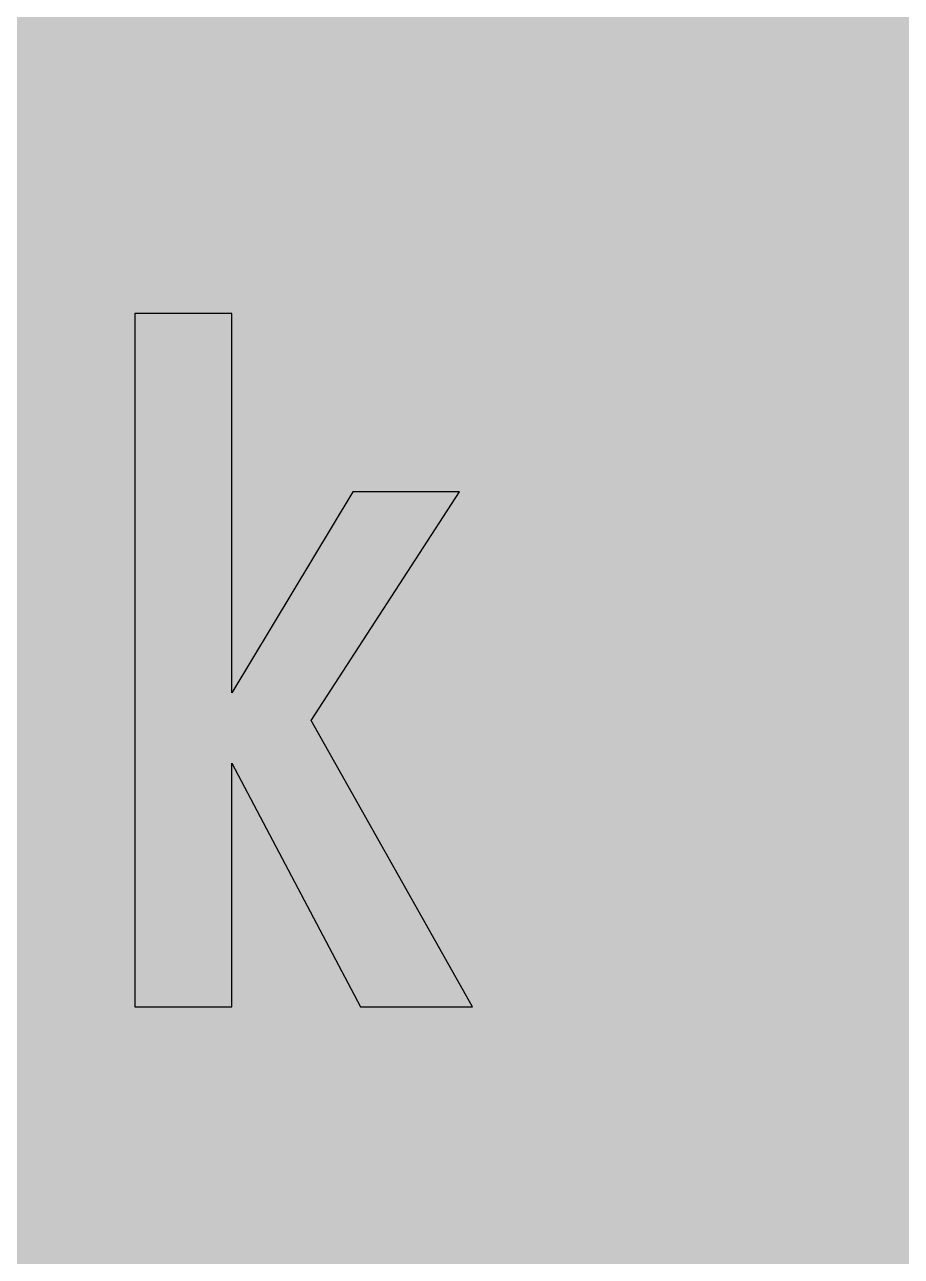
# Model space of a CAD drawing. Header units: millimetres. Extents: x 0 to 423, y 0 to 564.
# Drawn here: x 99.5 to 155.8, y 237 to 316 of the extents above; entities that cross this region are included whole.
import ezdxf

# ---------------------------------------------------------------- set-up
doc = ezdxf.new("R2010")
doc.units = ezdxf.units.MM

msp = doc.modelspace()

# ---------------------------------------------------------------- hatches: boundary and pattern name
for color, points in [(254, [(21.2189, 0.0537), (20.955, 0.0533), (20.6934, 0.0584), (20.4292, 0.066), (20.1676, 0.0787), (19.906, 0.094), (19.6469, 0.1118), (19.3853, 0.1321), (19.1262, 0.1549), (18.8671, 0.1829), (18.608, 0.2134), (18.349, 0.2464), (18.0924, 0.2845), (17.8359, 0.3251), (17.5793, 0.3683), (17.3253, 0.414), (17.0688, 0.4623), (16.8148, 0.5156), (16.5633, 0.5715), (16.3093, 0.6299), (16.0579, 0.6909), (15.809, 0.7544), (15.56, 0.823), (15.3111, 0.8941), (15.0622, 0.9677), (14.8158, 1.0439), (14.5694, 1.1227), (14.3256, 1.2065), (14.0818, 1.2903), (13.8379, 1.3792), (13.5966, 1.4707), (13.3579, 1.5672), (13.1191, 1.6637), (12.8803, 1.7628), (12.6441, 1.8669), (12.4079, 1.9736), (12.1742, 2.0803), (11.9405, 2.192), (11.7094, 2.3089), (11.4808, 2.4257), (11.2522, 2.5451), (11.0236, 2.6695), (10.7975, 2.794), (10.574, 2.9235), (10.3505, 3.0556), (10.1295, 3.1877), (9.9111, 3.3249), (9.6926, 3.4646), (9.4742, 3.6068), (9.2608, 3.7541), (9.0475, 3.9014), (8.8341, 4.0513), (8.6258, 4.2037), (8.4176, 4.3612), (8.2118, 4.5187), (8.0061, 4.6812), (7.8029, 4.8438), (7.6022, 5.0114), (7.4041, 5.1816), (7.206, 5.3518), (7.0129, 5.527), (6.8174, 5.7048), (6.6269, 5.8826), (6.4389, 6.0655), (6.2509, 6.2509), (6.0655, 6.4389), (5.8852, 6.6269), (5.7048, 6.8174), (5.527, 7.0104), (5.3518, 7.206), (5.1816, 7.4041), (5.0114, 7.6022), (4.8463, 7.8029), (4.6812, 8.0061), (4.5187, 8.2118), (4.3612, 8.4176), (4.2062, 8.6258), (4.0513, 8.8341), (3.9014, 9.0475), (3.7541, 9.2608), (3.6068, 9.4742), (3.4646, 9.6926), (3.3249, 9.9085), (3.1877, 10.1295), (3.0556, 10.3505), (2.9235, 10.574), (2.794, 10.7975), (2.6695, 11.0236), (2.5451, 11.2522), (2.4257, 11.4808), (2.3063, 11.7094), (2.192, 11.9405), (2.0803, 12.1742), (1.971, 12.4079), (1.8669, 12.6441), (1.7628, 12.8803), (1.6637, 13.1191), (1.5646, 13.3579), (1.4707, 13.5966), (1.3792, 13.8379), (1.2903, 14.0818), (1.2065, 14.3256), (1.1227, 14.5694), (1.0439, 14.8158), (0.9652, 15.0622), (0.8915, 15.3111), (0.823, 15.56), (0.7544, 15.809), (0.6883, 16.0604), (0.6274, 16.3119), (0.569, 16.5633), (0.5131, 16.8148), (0.4623, 17.0688), (0.4115, 17.3253), (0.3658, 17.5793), (0.3226, 17.8359), (0.2819, 18.0924), (0.2464, 18.3515), (0.2134, 18.608), (0.1829, 18.8671), (0.1549, 19.1262), (0.1295, 19.3878), (0.1092, 19.6469), (0.0914, 19.9085), (0.0762, 20.1701), (0.066, 20.4318), (0.0584, 20.6934), (0.0533, 20.955), (0.0508, 21.2192), (0.0522, 543.3314), (0.0533, 543.593), (0.0584, 543.8546), (0.066, 544.1188), (0.0762, 544.3804), (0.0914, 544.642), (0.1092, 544.9011), (0.1295, 545.1627), (0.1549, 545.4218), (0.1829, 545.6809), (0.2134, 545.94), (0.2464, 546.1991), (0.2819, 546.4556), (0.3226, 546.7121), (0.3658, 546.9687), (0.4115, 547.2227), (0.4623, 547.4792), (0.5131, 547.7332), (0.569, 547.9847), (0.6274, 548.2387), (0.6883, 548.4876), (0.7544, 548.7391), (0.823, 548.988), (0.8915, 549.2369), (0.9652, 549.4858), (1.0439, 549.7322), (1.1227, 549.9786), (1.2065, 550.2224), (1.2903, 550.4663), (1.3792, 550.7076), (1.4707, 550.9489), (1.5646, 551.1902), (1.6637, 551.4289), (1.7628, 551.6677), (1.8669, 551.9039), (1.971, 552.1401), (2.0803, 552.3738), (2.192, 552.6049), (2.3063, 552.8386), (2.4257, 553.0672), (2.5451, 553.2958), (2.6695, 553.5244), (2.794, 553.7505), (2.9235, 553.974), (3.0556, 554.1975), (3.1877, 554.4185), (3.3249, 554.6369), (3.4646, 554.8554), (3.6068, 555.0738), (3.7541, 555.2872), (3.9014, 555.5005), (4.0513, 555.7114), (4.2062, 555.9222), (4.3612, 556.1305), (4.5187, 556.3362), (4.6812, 556.5419), (4.8463, 556.7451), (5.0114, 556.9458), (5.1816, 557.1439), (5.3518, 557.342), (5.527, 557.5351), (5.7048, 557.7281), (5.8852, 557.9212), (6.0655, 558.1091), (6.2509, 558.2971), (6.4389, 558.4825), (6.6269, 558.6628), (6.8174, 558.8432), (7.0129, 559.021), (7.206, 559.1937), (7.4041, 559.3664), (7.6022, 559.5366), (7.8029, 559.7017), (8.0061, 559.8668), (8.2118, 560.0268), (8.4176, 560.1868), (8.6258, 560.3418), (8.8341, 560.4967), (9.0475, 560.6466), (9.2608, 560.7939), (9.4742, 560.9387), (9.6926, 561.0835), (9.9111, 561.2232), (10.1295, 561.3603), (10.3505, 561.4924), (10.574, 561.6245), (10.7975, 561.754), (11.0236, 561.8785), (11.2522, 562.0029), (11.4808, 562.1223), (11.7094, 562.2392), (11.9405, 562.356), (12.1742, 562.4678), (12.4079, 562.5744), (12.6441, 562.6811), (12.8803, 562.7853), (13.1191, 562.8843), (13.3579, 562.9834), (13.5966, 563.0774), (13.8379, 563.1688), (14.0818, 563.2577), (14.3256, 563.3415), (14.5694, 563.4253), (14.8158, 563.5041), (15.0622, 563.5803), (15.3111, 563.6539), (15.56, 563.7251), (15.809, 563.7936), (16.0579, 563.8571), (16.3093, 563.9206), (16.5633, 563.9791), (16.8148, 564.0349), (17.0688, 564.0857), (17.3253, 564.1365), (17.5793, 564.1823), (17.8359, 564.2254), (18.0924, 564.2635), (18.349, 564.3016), (18.608, 564.3347), (18.8671, 564.3651), (19.1262, 564.3931), (19.3853, 564.4185), (19.6469, 564.4388), (19.906, 564.4566), (20.1676, 564.4718), (20.4292, 564.482), (20.6934, 564.4896), (20.955, 564.4947), (21.2166, 564.4972), (402.2189, 564.4981), (402.4808, 564.4947), (402.7424, 564.4896), (403.0066, 564.482), (403.2682, 564.4718), (403.5298, 564.4566), (403.7889, 564.4388), (404.0505, 564.4185), (404.3096, 564.3931), (404.5687, 564.3651), (404.8277, 564.3347), (405.0868, 564.3016), (405.3434, 564.2635), (405.5999, 564.2254), (405.8564, 564.1823), (406.113, 564.1365), (406.367, 564.0857), (406.621, 564.0349), (406.875, 563.9791), (407.1264, 563.9206), (407.3779, 563.8571), (407.6268, 563.7936), (407.8783, 563.7251), (408.1272, 563.6539), (408.3736, 563.5803), (408.62, 563.5041), (408.8663, 563.4253), (409.1102, 563.3415), (409.354, 563.2577), (409.5979, 563.1688), (409.8392, 563.0774), (410.0805, 562.9834), (410.3192, 562.8843), (410.5554, 562.7853), (410.7942, 562.6811), (411.0279, 562.5744), (411.2616, 562.4678), (411.4952, 562.356), (411.7264, 562.2392), (411.9575, 562.1223), (412.1861, 562.0029), (412.4122, 561.8785), (412.6382, 561.754), (412.8643, 561.6245), (413.0853, 561.4924), (413.3063, 561.3603), (413.5272, 561.2232), (413.7457, 561.0835), (413.9616, 560.9387), (414.1775, 560.7939), (414.3908, 560.6466), (414.6017, 560.4967), (414.8125, 560.3418), (415.0208, 560.1868), (415.2265, 560.0268), (415.4297, 559.8668), (415.6329, 559.7017), (415.8336, 559.5366), (416.0342, 559.3664), (416.2298, 559.1937), (416.4254, 559.021), (416.6184, 558.8432), (416.8089, 558.6628), (416.9994, 558.4825), (417.1848, 558.2971), (417.3703, 558.1091), (417.5531, 557.9212), (417.7335, 557.7281), (417.9087, 557.5351), (418.084, 557.342), (418.2567, 557.1439), (418.4244, 556.9458), (418.592, 556.7451), (418.7546, 556.5419), (418.9171, 556.3362), (419.0746, 556.1305), (419.2321, 555.9222), (419.3845, 555.7114), (419.5369, 555.5005), (419.6842, 555.2872), (419.829, 555.0738), (419.9712, 554.8554), (420.1109, 554.6369), (420.2481, 554.4185), (420.3827, 554.1975), (420.5148, 553.974), (420.6418, 553.7505), (420.7688, 553.5244), (420.8907, 553.2958), (421.0126, 553.0672), (421.1295, 552.8386), (421.2438, 552.6049), (421.3555, 552.3738), (421.4647, 552.1401), (421.5689, 551.9039), (421.673, 551.6677), (421.7746, 551.4289), (421.8711, 551.1902), (421.9651, 550.9489), (422.0566, 550.7076), (422.1455, 550.4663), (422.2318, 550.2224), (422.3131, 549.9786), (422.3918, 549.7322), (422.4706, 549.4858), (422.5442, 549.2369), (422.6128, 548.988), (422.6814, 548.7391), (422.7449, 548.4876), (422.8084, 548.2387), (422.8668, 547.9847), (422.9227, 547.7332), (422.9735, 547.4792), (423.0243, 547.2227), (423.07, 546.9687), (423.1132, 546.7121), (423.1513, 546.4556), (423.1894, 546.1991), (423.2224, 545.94), (423.2529, 545.6809), (423.2808, 545.4218), (423.3037, 545.1627), (423.3266, 544.9011), (423.3443, 544.642), (423.357, 544.3804), (423.3697, 544.1188), (423.3774, 543.8546), (423.3824, 543.593), (423.385, 543.3314), (423.3855, 21.2203), (423.3824, 20.955), (423.3774, 20.6934), (423.3697, 20.4318), (423.357, 20.1701), (423.3443, 19.9085), (423.3266, 19.6469), (423.3037, 19.3878), (423.2808, 19.1262), (423.2529, 18.8671), (423.2224, 18.608), (423.1894, 18.3515), (423.1513, 18.0924), (423.1132, 17.8359), (423.07, 17.5793), (423.0243, 17.3253), (422.9735, 17.0688), (422.9227, 16.8148), (422.8668, 16.5633), (422.8084, 16.3119), (422.7449, 16.0604), (422.6814, 15.809), (422.6128, 15.56), (422.5442, 15.3111), (422.4706, 15.0622), (422.3918, 14.8158), (422.3131, 14.5694), (422.2318, 14.3256), (422.1455, 14.0818), (422.0566, 13.8379), (421.9651, 13.5966), (421.8711, 13.3579), (421.7746, 13.1191), (421.673, 12.8803), (421.5689, 12.6441), (421.4647, 12.4079), (421.3555, 12.1742), (421.2438, 11.9405), (421.1295, 11.7094), (421.0126, 11.4808), (420.8907, 11.2522), (420.7688, 11.0236), (420.6418, 10.7975), (420.5148, 10.574), (420.3827, 10.3505), (420.2481, 10.1295), (420.1109, 9.9085), (419.9712, 9.6926), (419.829, 9.4742), (419.6842, 9.2608), (419.5369, 9.0475), (419.3845, 8.8341), (419.2321, 8.6258), (419.0746, 8.4176), (418.9171, 8.2118), (418.7546, 8.0061), (418.592, 7.8029), (418.4244, 7.6022), (418.2567, 7.4041), (418.084, 7.206), (417.9087, 7.0104), (417.7335, 6.8174), (417.5531, 6.6269), (417.3703, 6.4389), (417.1848, 6.2509), (416.9994, 6.0655), (416.8089, 5.8826), (416.6184, 5.7048), (416.4254, 5.527), (416.2298, 5.3518), (416.0342, 5.1816), (415.8336, 5.0114), (415.6329, 4.8438), (415.4297, 4.6812), (415.2265, 4.5187), (415.0208, 4.3612), (414.8125, 4.2037), (414.6017, 4.0513), (414.3908, 3.9014), (414.1775, 3.7541), (413.9616, 3.6068), (413.7457, 3.4646), (413.5272, 3.3249), (413.3063, 3.1877), (413.0853, 3.0556), (412.8643, 2.9235), (412.6382, 2.794), (412.4122, 2.6695), (412.1861, 2.5451), (411.9575, 2.4257), (411.7264, 2.3089), (411.4952, 2.192), (411.2616, 2.0803), (411.0279, 1.9736), (410.7942, 1.8669), (410.5554, 1.7628), (410.3192, 1.6637), (410.0805, 1.5672), (409.8392, 1.4707), (409.5979, 1.3792), (409.354, 1.2903), (409.1102, 1.2065), (408.8663, 1.1227), (408.62, 1.0439), (408.3736, 0.9677), (408.1272, 0.8941), (407.8783, 0.823), (407.6268, 0.7544), (407.3779, 0.6909), (407.1264, 0.6299), (406.875, 0.5715), (406.621, 0.5156), (406.367, 0.4623), (406.113, 0.414), (405.8564, 0.3683), (405.5999, 0.3251), (405.3434, 0.2845), (405.0868, 0.2464), (404.8277, 0.2134), (404.5687, 0.1829), (404.3096, 0.1549), (404.0505, 0.1321), (403.7889, 0.1118), (403.5298, 0.094), (403.2682, 0.0787), (403.0066, 0.066), (402.7424, 0.0584), (402.4808, 0.0533), (402.2166, 0.0533)]), (59, [(112.8296, 252.9953), (112.8296, 268.6153), (121.0839, 252.9953), (128.2594, 252.9953), (117.9089, 271.3464), (127.4339, 286.0142), (120.5756, 286.0142), (112.8296, 273.1241), (112.8296, 297.4453), (106.6063, 297.4453), (106.6063, 252.9953)])]:
    msp.add_hatch(color=color).paths.add_polyline_path(points)
h = msp.add_hatch(color=59)
edge = h.paths.add_edge_path()
edge.add_line((143.3089, 252.36), (143.6294, 252.3617))
edge.add_line((143.6294, 252.3617), (143.9494, 252.3693))
edge.add_line((143.9494, 252.3693), (144.2644, 252.3846))
edge.add_line((144.2644, 252.3846), (144.5768, 252.4074))
edge.add_line((144.5768, 252.4074), (144.8841, 252.4354))
edge.add_line((144.8841, 252.4354), (145.1864, 252.4684))
edge.add_line((145.1864, 252.4684), (145.4887, 252.509))
edge.add_line((145.4887, 252.509), (145.7833, 252.5573))
edge.add_line((145.7833, 252.5573), (146.0754, 252.6106))
edge.add_line((146.0754, 252.6106), (146.3624, 252.6716))
edge.add_line((146.3624, 252.6716), (146.6469, 252.7402))
edge.add_line((146.6469, 252.7402), (146.9263, 252.8138))
edge.add_line((146.9263, 252.8138), (147.2032, 252.8976))
edge.add_line((147.2032, 252.8976), (147.4749, 252.9865))
edge.add_line((147.4749, 252.9865), (147.7416, 253.0831))
edge.add_line((147.7416, 253.0831), (148.0033, 253.1897))
edge.add_line((148.0033, 253.1897), (148.2623, 253.3015))
edge.add_line((148.2623, 253.3015), (148.5163, 253.4234))
edge.add_line((148.5163, 253.4234), (148.7653, 253.5504))
edge.add_line((148.7653, 253.5504), (149.0116, 253.6876))
edge.add_line((149.0116, 253.6876), (149.2529, 253.8324))
edge.add_line((149.2529, 253.8324), (149.4866, 253.9848))
edge.add_line((149.4866, 253.9848), (149.7203, 254.1473))
edge.add_line((149.7203, 254.1473), (149.9464, 254.3175))
edge.add_line((149.9464, 254.3175), (150.1673, 254.4953))
edge.add_line((150.1673, 254.4953), (150.3858, 254.6833))
edge.add_line((150.3858, 254.6833), (150.5966, 254.8814))
edge.add_line((150.5966, 254.8814), (150.8049, 255.0871))
edge.add_line((150.8049, 255.0871), (151.0081, 255.3005))
edge.add_line((151.0081, 255.3005), (151.2062, 255.5265))
edge.add_line((151.2062, 255.5265), (151.3992, 255.7577))
edge.add_line((151.3992, 255.7577), (151.5872, 256.0015))
edge.add_line((151.5872, 256.0015), (151.7701, 256.2555))
edge.add_line((151.7701, 256.2555), (151.9479, 256.5171))
edge.add_line((151.9479, 256.5171), (152.1206, 256.7889))
edge.add_line((152.1206, 256.7889), (152.2857, 257.0709))
edge.add_line((152.2857, 257.0709), (152.4483, 257.363))
edge.add_line((152.4483, 257.363), (152.6057, 257.6652))
edge.add_line((152.6057, 257.6652), (152.7556, 257.9802))
edge.add_line((152.7556, 257.9802), (152.9029, 258.3028))
edge.add_line((152.9029, 258.3028), (153.0426, 258.6355))
edge.add_line((153.0426, 258.6355), (153.1772, 258.9809))
edge.add_line((153.1772, 258.9809), (153.3068, 259.3365))
edge.add_line((153.3068, 259.3365), (153.4312, 259.7023))
edge.add_line((153.4312, 259.7023), (153.5506, 260.0808))
edge.add_line((153.5506, 260.0808), (153.6624, 260.4668))
edge.add_line((153.6624, 260.4668), (153.7691, 260.8682))
edge.add_line((153.7691, 260.8682), (153.8707, 261.2796))
edge.add_line((153.8707, 261.2796), (153.9672, 261.7013))
edge.add_line((153.9672, 261.7013), (154.0561, 262.1356))
edge.add_line((154.0561, 262.1356), (154.1399, 262.5827))
edge.add_line((154.1399, 262.5827), (154.2186, 263.0399))
edge.add_line((154.2186, 263.0399), (154.2898, 263.5098))
edge.add_line((154.2898, 263.5098), (154.3558, 263.9924))
edge.add_line((154.3558, 263.9924), (154.4168, 264.4851))
edge.add_line((154.4168, 264.4851), (154.4701, 264.9931))
edge.add_line((154.4701, 264.9931), (154.5158, 265.5113))
edge.add_line((154.5158, 265.5113), (154.559, 266.0421))
edge.add_line((154.559, 266.0421), (154.5946, 266.5882))
edge.add_line((154.5946, 266.5882), (154.6225, 267.1445))
edge.add_line((154.6225, 267.1445), (154.6454, 267.7135))
edge.add_line((154.6454, 267.7135), (154.6606, 268.2977))
edge.add_line((154.6606, 268.2977), (154.6708, 268.892))
edge.add_line((154.6708, 268.892), (154.6733, 269.5016))
edge.add_line((154.6733, 269.5016), (154.6708, 270.1112))
edge.add_line((154.6708, 270.1112), (154.6606, 270.7081))
edge.add_line((154.6606, 270.7081), (154.6454, 271.2923))
edge.add_line((154.6454, 271.2923), (154.6225, 271.8613))
edge.add_line((154.6225, 271.8613), (154.5946, 272.4175))
edge.add_line((154.5946, 272.4175), (154.559, 272.9636))
edge.add_line((154.559, 272.9636), (154.5158, 273.4945))
edge.add_line((154.5158, 273.4945), (154.4701, 274.0127))
edge.add_line((154.4701, 274.0127), (154.4168, 274.5207))
edge.add_line((154.4168, 274.5207), (154.3558, 275.0134))
edge.add_line((154.3558, 275.0134), (154.2898, 275.496))
edge.add_line((154.2898, 275.496), (154.2186, 275.9659))
edge.add_line((154.2186, 275.9659), (154.1399, 276.4231))
edge.add_line((154.1399, 276.4231), (154.0561, 276.8702))
edge.add_line((154.0561, 276.8702), (153.9672, 277.3045))
edge.add_line((153.9672, 277.3045), (153.8707, 277.7261))
edge.add_line((153.8707, 277.7261), (153.7691, 278.1376))
edge.add_line((153.7691, 278.1376), (153.6624, 278.5389))
edge.add_line((153.6624, 278.5389), (153.5506, 278.9276))
edge.add_line((153.5506, 278.9276), (153.4312, 279.3035))
edge.add_line((153.4312, 279.3035), (153.3068, 279.6692))
edge.add_line((153.3068, 279.6692), (153.1772, 280.0248))
edge.add_line((153.1772, 280.0248), (153.0426, 280.3703))
edge.add_line((153.0426, 280.3703), (152.9029, 280.7056))
edge.add_line((152.9029, 280.7056), (152.7556, 281.0281))
edge.add_line((152.7556, 281.0281), (152.6057, 281.3406))
edge.add_line((152.6057, 281.3406), (152.4483, 281.6428))
edge.add_line((152.4483, 281.6428), (152.2857, 281.9349))
edge.add_line((152.2857, 281.9349), (152.1206, 282.2169))
edge.add_line((152.1206, 282.2169), (151.9479, 282.4886))
edge.add_line((151.9479, 282.4886), (151.7701, 282.7528))
edge.add_line((151.7701, 282.7528), (151.5872, 283.0043))
edge.add_line((151.5872, 283.0043), (151.3992, 283.2481))
edge.add_line((151.3992, 283.2481), (151.2062, 283.4818))
edge.add_line((151.2062, 283.4818), (151.0081, 283.7053))
edge.add_line((151.0081, 283.7053), (150.8049, 283.9212))
edge.add_line((150.8049, 283.9212), (150.5966, 284.1269))
edge.add_line((150.5966, 284.1269), (150.3858, 284.3225))
edge.add_line((150.3858, 284.3225), (150.1673, 284.5105))
edge.add_line((150.1673, 284.5105), (149.9464, 284.6883))
edge.add_line((149.9464, 284.6883), (149.7203, 284.8585))
edge.add_line((149.7203, 284.8585), (149.4866, 285.021))
edge.add_line((149.4866, 285.021), (149.2529, 285.1734))
edge.add_line((149.2529, 285.1734), (149.0116, 285.3182))
edge.add_line((149.0116, 285.3182), (148.7653, 285.4554))
edge.add_line((148.7653, 285.4554), (148.5163, 285.5849))
edge.add_line((148.5163, 285.5849), (148.2623, 285.7043))
edge.add_line((148.2623, 285.7043), (148.0033, 285.8186))
edge.add_line((148.0033, 285.8186), (147.7416, 285.9227))
edge.add_line((147.7416, 285.9227), (147.4749, 286.0192))
edge.add_line((147.4749, 286.0192), (147.2032, 286.1107))
edge.add_line((147.2032, 286.1107), (146.9263, 286.192))
edge.add_line((146.9263, 286.192), (146.6469, 286.2682))
edge.add_line((146.6469, 286.2682), (146.3624, 286.3367))
edge.add_line((146.3624, 286.3367), (146.0754, 286.3977))
edge.add_line((146.0754, 286.3977), (145.7833, 286.451))
edge.add_line((145.7833, 286.451), (145.4887, 286.4968))
edge.add_line((145.4887, 286.4968), (145.1864, 286.5374))
edge.add_line((145.1864, 286.5374), (144.8841, 286.573))
edge.add_line((144.8841, 286.573), (144.5768, 286.6009))
edge.add_line((144.5768, 286.6009), (144.2644, 286.6212))
edge.add_line((144.2644, 286.6212), (143.9494, 286.6365))
edge.add_line((143.9494, 286.6365), (143.6294, 286.6466))
edge.add_line((143.6294, 286.6466), (143.3068, 286.6492))
edge.add_line((143.3068, 286.6492), (142.9842, 286.6466))
edge.add_line((142.9842, 286.6466), (142.6667, 286.6365))
edge.add_line((142.6667, 286.6365), (142.3518, 286.6212))
edge.add_line((142.3518, 286.6212), (142.0393, 286.6009))
edge.add_line((142.0393, 286.6009), (141.732, 286.573))
edge.add_line((141.732, 286.573), (141.4272, 286.5374))
edge.add_line((141.4272, 286.5374), (141.1275, 286.4968))
edge.add_line((141.1275, 286.4968), (140.8328, 286.451))
edge.add_line((140.8328, 286.451), (140.5407, 286.3977))
edge.add_line((140.5407, 286.3977), (140.2512, 286.3367))
edge.add_line((140.2512, 286.3367), (139.9692, 286.2682))
edge.add_line((139.9692, 286.2682), (139.6873, 286.192))
edge.add_line((139.6873, 286.192), (139.413, 286.1107))
edge.add_line((139.413, 286.1107), (139.1412, 286.0192))
edge.add_line((139.1412, 286.0192), (138.8745, 285.9227))
edge.add_line((138.8745, 285.9227), (138.6103, 285.8186))
edge.add_line((138.6103, 285.8186), (138.3538, 285.7043))
edge.add_line((138.3538, 285.7043), (138.0998, 285.5849))
edge.add_line((138.0998, 285.5849), (137.8483, 285.4554))
edge.add_line((137.8483, 285.4554), (137.6045, 285.3182))
edge.add_line((137.6045, 285.3182), (137.3632, 285.1734))
edge.add_line((137.3632, 285.1734), (137.127, 285.021))
edge.add_line((137.127, 285.021), (136.8958, 284.8585))
edge.add_line((136.8958, 284.8585), (136.6698, 284.6883))
edge.add_line((136.6698, 284.6883), (136.4463, 284.5105))
edge.add_line((136.4463, 284.5105), (136.2304, 284.3225))
edge.add_line((136.2304, 284.3225), (136.017, 284.1269))
edge.add_line((136.017, 284.1269), (135.8087, 283.9212))
edge.add_line((135.8087, 283.9212), (135.6081, 283.7053))
edge.add_line((135.6081, 283.7053), (135.4099, 283.4818))
edge.add_line((135.4099, 283.4818), (135.2169, 283.2481))
edge.add_line((135.2169, 283.2481), (135.0289, 283.0043))
edge.add_line((135.0289, 283.0043), (134.8461, 282.7528))
edge.add_line((134.8461, 282.7528), (134.6683, 282.4886))
edge.add_line((134.6683, 282.4886), (134.4955, 282.2169))
edge.add_line((134.4955, 282.2169), (134.3279, 281.9349))
edge.add_line((134.3279, 281.9349), (134.1653, 281.6428))
edge.add_line((134.1653, 281.6428), (134.0104, 281.3406))
edge.add_line((134.0104, 281.3406), (133.858, 281.0281))
edge.add_line((133.858, 281.0281), (133.7132, 280.7056))
edge.add_line((133.7132, 280.7056), (133.571, 280.3703))
edge.add_line((133.571, 280.3703), (133.4364, 280.0248))
edge.add_line((133.4364, 280.0248), (133.3068, 279.6692))
edge.add_line((133.3068, 279.6692), (133.1824, 279.3035))
edge.add_line((133.1824, 279.3035), (133.0655, 278.9276))
edge.add_line((133.0655, 278.9276), (132.9512, 278.5389))
edge.add_line((132.9512, 278.5389), (132.8445, 278.1376))
edge.add_line((132.8445, 278.1376), (132.7429, 277.7261))
edge.add_line((132.7429, 277.7261), (132.6464, 277.3045))
edge.add_line((132.6464, 277.3045), (132.5575, 276.8702))
edge.add_line((132.5575, 276.8702), (132.4737, 276.4231))
edge.add_line((132.4737, 276.4231), (132.3975, 275.9659))
edge.add_line((132.3975, 275.9659), (132.3238, 275.496))
edge.add_line((132.3238, 275.496), (132.2578, 275.0134))
edge.add_line((132.2578, 275.0134), (132.1994, 274.5207))
edge.add_line((132.1994, 274.5207), (132.146, 274.0127))
edge.add_line((132.146, 274.0127), (132.0978, 273.4945))
edge.add_line((132.0978, 273.4945), (132.0571, 272.9636))
edge.add_line((132.0571, 272.9636), (132.0216, 272.4175))
edge.add_line((132.0216, 272.4175), (131.9911, 271.8613))
edge.add_line((131.9911, 271.8613), (131.9708, 271.2923))
edge.add_line((131.9708, 271.2923), (131.953, 270.7081))
edge.add_line((131.953, 270.7081), (131.9428, 270.1112))
edge.add_line((131.9428, 270.1112), (131.9403, 269.5016))
edge.add_line((131.9403, 269.5016), (131.9428, 268.9225))
edge.add_line((131.9428, 268.9225), (131.953, 268.3535))
edge.add_line((131.953, 268.3535), (131.9708, 267.7947))
edge.add_line((131.9708, 267.7947), (131.9911, 267.2486))
edge.add_line((131.9911, 267.2486), (132.0216, 266.7127))
edge.add_line((132.0216, 266.7127), (132.0571, 266.1895))
edge.add_line((132.0571, 266.1895), (132.0978, 265.6764))
edge.add_line((132.0978, 265.6764), (132.146, 265.1735))
edge.add_line((132.146, 265.1735), (132.1994, 264.6832))
edge.add_line((132.1994, 264.6832), (132.2578, 264.2032))
edge.add_line((132.2578, 264.2032), (132.3238, 263.7333))
edge.add_line((132.3238, 263.7333), (132.3975, 263.2761))
edge.add_line((132.3975, 263.2761), (132.4737, 262.8265))
edge.add_line((132.4737, 262.8265), (132.5575, 262.3896))
edge.add_line((132.5575, 262.3896), (132.6464, 261.9629))
edge.add_line((132.6464, 261.9629), (132.7429, 261.5463))
edge.add_line((132.7429, 261.5463), (132.8445, 261.1399))
edge.add_line((132.8445, 261.1399), (132.9512, 260.7437))
edge.add_line((132.9512, 260.7437), (133.0655, 260.3602))
edge.add_line((133.0655, 260.3602), (133.1824, 259.9842))
edge.add_line((133.1824, 259.9842), (133.3068, 259.6185))
edge.add_line((133.3068, 259.6185), (133.4364, 259.2629))
edge.add_line((133.4364, 259.2629), (133.571, 258.9174))
edge.add_line((133.571, 258.9174), (133.7132, 258.5822))
edge.add_line((133.7132, 258.5822), (133.858, 258.2545))
edge.add_line((133.858, 258.2545), (134.0104, 257.9395))
edge.add_line((134.0104, 257.9395), (134.1653, 257.6322))
edge.add_line((134.1653, 257.6322), (134.3279, 257.335))
edge.add_line((134.3279, 257.335), (134.4955, 257.048))
edge.add_line((134.4955, 257.048), (134.6683, 256.7686))
edge.add_line((134.6683, 256.7686), (134.8461, 256.4994))
edge.add_line((134.8461, 256.4994), (135.0289, 256.2403))
edge.add_line((135.0289, 256.2403), (135.2169, 255.9888))
edge.add_line((135.2169, 255.9888), (135.4099, 255.7475))
edge.add_line((135.4099, 255.7475), (135.6081, 255.5164))
edge.add_line((135.6081, 255.5164), (135.8087, 255.2903))
edge.add_line((135.8087, 255.2903), (136.017, 255.077))
edge.add_line((136.017, 255.077), (136.2304, 254.8712))
edge.add_line((136.2304, 254.8712), (136.4463, 254.6731))
edge.add_line((136.4463, 254.6731), (136.6698, 254.4851))
edge.add_line((136.6698, 254.4851), (136.8958, 254.3048))
edge.add_line((136.8958, 254.3048), (137.127, 254.1346))
edge.add_line((137.127, 254.1346), (137.3632, 253.9695))
edge.add_line((137.3632, 253.9695), (137.6045, 253.8146))
edge.add_line((137.6045, 253.8146), (137.8483, 253.6698))
edge.add_line((137.8483, 253.6698), (138.0998, 253.5301))
edge.add_line((138.0998, 253.5301), (138.3538, 253.4006))
edge.add_line((138.3538, 253.4006), (138.6103, 253.2786))
edge.add_line((138.6103, 253.2786), (138.8745, 253.1643))
edge.add_line((138.8745, 253.1643), (139.1412, 253.0577))
edge.add_line((139.1412, 253.0577), (139.413, 252.9586))
edge.add_line((139.413, 252.9586), (139.6873, 252.8697))
edge.add_line((139.6873, 252.8697), (139.9692, 252.7859))
edge.add_line((139.9692, 252.7859), (140.2512, 252.7097))
edge.add_line((140.2512, 252.7097), (140.5407, 252.6436))
edge.add_line((140.5407, 252.6436), (140.8328, 252.5827))
edge.add_line((140.8328, 252.5827), (141.1275, 252.5293))
edge.add_line((141.1275, 252.5293), (141.4272, 252.4836))
edge.add_line((141.4272, 252.4836), (141.732, 252.4455))
edge.add_line((141.732, 252.4455), (142.0393, 252.415))
edge.add_line((142.0393, 252.415), (142.3518, 252.3896))
edge.add_line((142.3518, 252.3896), (142.6667, 252.3719))
edge.add_line((142.6667, 252.3719), (142.9842, 252.3617))
edge.add_line((142.9842, 252.3617), (143.3068, 252.3592))
edge = h.paths.add_edge_path(flags=16)
edge.add_line((143.3089, 281.5068), (143.4719, 281.5031))
edge.add_line((143.4719, 281.5031), (143.6345, 281.498))
edge.add_line((143.6345, 281.498), (143.7945, 281.4904))
edge.add_line((143.7945, 281.4904), (143.9494, 281.4777))
edge.add_line((143.9494, 281.4777), (144.1044, 281.4625))
edge.add_line((144.1044, 281.4625), (144.2542, 281.4422))
edge.add_line((144.2542, 281.4422), (144.4015, 281.4193))
edge.add_line((144.4015, 281.4193), (144.5463, 281.3914))
edge.add_line((144.5463, 281.3914), (144.6886, 281.3583))
edge.add_line((144.6886, 281.3583), (144.8283, 281.3228))
edge.add_line((144.8283, 281.3228), (144.9629, 281.2821))
edge.add_line((144.9629, 281.2821), (145.0975, 281.2364))
edge.add_line((145.0975, 281.2364), (145.227, 281.1856))
edge.add_line((145.227, 281.1856), (145.354, 281.1297))
edge.add_line((145.354, 281.1297), (145.4785, 281.0713))
edge.add_line((145.4785, 281.0713), (145.6004, 281.0053))
edge.add_line((145.6004, 281.0053), (145.7198, 280.9342))
edge.add_line((145.7198, 280.9342), (145.8366, 280.8605))
edge.add_line((145.8366, 280.8605), (145.9509, 280.7792))
edge.add_line((145.9509, 280.7792), (146.0602, 280.6903))
edge.add_line((146.0602, 280.6903), (146.1694, 280.5989))
edge.add_line((146.1694, 280.5989), (146.2761, 280.4998))
edge.add_line((146.2761, 280.4998), (146.3777, 280.3957))
edge.add_line((146.3777, 280.3957), (146.4767, 280.2865))
edge.add_line((146.4767, 280.2865), (146.5758, 280.1696))
edge.add_line((146.5758, 280.1696), (146.6698, 280.0477))
edge.add_line((146.6698, 280.0477), (146.7612, 279.9182))
edge.add_line((146.7612, 279.9182), (146.8501, 279.7835))
edge.add_line((146.8501, 279.7835), (146.9365, 279.6413))
edge.add_line((146.9365, 279.6413), (147.0203, 279.4914))
edge.add_line((147.0203, 279.4914), (147.1016, 279.334))
edge.add_line((147.1016, 279.334), (147.1803, 279.1714))
edge.add_line((147.1803, 279.1714), (147.2565, 279.0012))
edge.add_line((147.2565, 279.0012), (147.3302, 278.8234))
edge.add_line((147.3302, 278.8234), (147.4013, 278.638))
edge.add_line((147.4013, 278.638), (147.4699, 278.445))
edge.add_line((147.4699, 278.445), (147.5359, 278.2468))
edge.add_line((147.5359, 278.2468), (147.5994, 278.0386))
edge.add_line((147.5994, 278.0386), (147.6604, 277.8227))
edge.add_line((147.6604, 277.8227), (147.7188, 277.5991))
edge.add_line((147.7188, 277.5991), (147.7721, 277.3655))
edge.add_line((147.7721, 277.3655), (147.8255, 277.1267))
edge.add_line((147.8255, 277.1267), (147.8763, 276.8778))
edge.add_line((147.8763, 276.8778), (147.9245, 276.6212))
edge.add_line((147.9245, 276.6212), (147.9702, 276.3545))
edge.add_line((147.9702, 276.3545), (148.0134, 276.0802))
edge.add_line((148.0134, 276.0802), (148.0541, 275.7957))
edge.add_line((148.0541, 275.7957), (148.0947, 275.5036))
edge.add_line((148.0947, 275.5036), (148.1303, 275.2014))
edge.add_line((148.1303, 275.2014), (148.1633, 274.8915))
edge.add_line((148.1633, 274.8915), (148.1938, 274.5715))
edge.add_line((148.1938, 274.5715), (148.2242, 274.2413))
edge.add_line((148.2242, 274.2413), (148.2496, 273.9034))
edge.add_line((148.2496, 273.9034), (148.2725, 273.5529))
edge.add_line((148.2725, 273.5529), (148.2954, 273.1948))
edge.add_line((148.2954, 273.1948), (148.3157, 272.8265))
edge.add_line((148.3157, 272.8265), (148.3309, 272.448))
edge.add_line((148.3309, 272.448), (148.3462, 272.0594))
edge.add_line((148.3462, 272.0594), (148.3589, 271.6581))
edge.add_line((148.3589, 271.6581), (148.369, 271.2491))
edge.add_line((148.369, 271.2491), (148.3766, 270.8275))
edge.add_line((148.3766, 270.8275), (148.3817, 270.3982))
edge.add_line((148.3817, 270.3982), (148.3868, 269.9563))
edge.add_line((148.3868, 269.9563), (148.3868, 269.5016))
edge.add_line((148.3868, 269.5016), (148.3868, 269.0876))
edge.add_line((148.3868, 269.0876), (148.3817, 268.6812))
edge.add_line((148.3817, 268.6812), (148.3766, 268.2824))
edge.add_line((148.3766, 268.2824), (148.369, 267.8913))
edge.add_line((148.369, 267.8913), (148.3589, 267.5103))
edge.add_line((148.3589, 267.5103), (148.3462, 267.1369))
edge.add_line((148.3462, 267.1369), (148.3309, 266.7737))
edge.add_line((148.3309, 266.7737), (148.3157, 266.4155))
edge.add_line((148.3157, 266.4155), (148.2954, 266.0675))
edge.add_line((148.2954, 266.0675), (148.2725, 265.7272))
edge.add_line((148.2725, 265.7272), (148.2496, 265.3944))
edge.add_line((148.2496, 265.3944), (148.2242, 265.0719))
edge.add_line((148.2242, 265.0719), (148.1938, 264.7544))
edge.add_line((148.1938, 264.7544), (148.1633, 264.4445))
edge.add_line((148.1633, 264.4445), (148.1303, 264.1448))
edge.add_line((148.1303, 264.1448), (148.0947, 263.8501))
edge.add_line((148.0947, 263.8501), (148.0541, 263.5656))
edge.add_line((148.0541, 263.5656), (148.0134, 263.2862))
edge.add_line((148.0134, 263.2862), (147.9702, 263.0145))
edge.add_line((147.9702, 263.0145), (147.9245, 262.7528))
edge.add_line((147.9245, 262.7528), (147.8763, 262.4963))
edge.add_line((147.8763, 262.4963), (147.8255, 262.2474))
edge.add_line((147.8255, 262.2474), (147.7721, 262.0061))
edge.add_line((147.7721, 262.0061), (147.7188, 261.7699))
edge.add_line((147.7188, 261.7699), (147.6604, 261.5438))
edge.add_line((147.6604, 261.5438), (147.5994, 261.3228))
edge.add_line((147.5994, 261.3228), (147.5359, 261.1095))
edge.add_line((147.5359, 261.1095), (147.4699, 260.9037))
edge.add_line((147.4699, 260.9037), (147.4013, 260.7031))
edge.add_line((147.4013, 260.7031), (147.3302, 260.51))
edge.add_line((147.3302, 260.51), (147.2565, 260.3246))
edge.add_line((147.2565, 260.3246), (147.1803, 260.1443))
edge.add_line((147.1803, 260.1443), (147.1016, 259.9715))
edge.add_line((147.1016, 259.9715), (147.0203, 259.8039))
edge.add_line((147.0203, 259.8039), (146.9365, 259.6439))
edge.add_line((146.9365, 259.6439), (146.8501, 259.4915))
edge.add_line((146.8501, 259.4915), (146.7612, 259.3442))
edge.add_line((146.7612, 259.3442), (146.6698, 259.2019))
edge.add_line((146.6698, 259.2019), (146.5758, 259.0673))
edge.add_line((146.5758, 259.0673), (146.4767, 258.9378))
edge.add_line((146.4767, 258.9378), (146.3777, 258.8158))
edge.add_line((146.3777, 258.8158), (146.2761, 258.699))
edge.add_line((146.2761, 258.699), (146.1694, 258.5872))
edge.add_line((146.1694, 258.5872), (146.0602, 258.4806))
edge.add_line((146.0602, 258.4806), (145.9509, 258.3815))
edge.add_line((145.9509, 258.3815), (145.8366, 258.2875))
edge.add_line((145.8366, 258.2875), (145.7198, 258.2012))
edge.add_line((145.7198, 258.2012), (145.6004, 258.1173))
edge.add_line((145.6004, 258.1173), (145.4785, 258.0411))
edge.add_line((145.4785, 258.0411), (145.354, 257.97))
edge.add_line((145.354, 257.97), (145.227, 257.904))
edge.add_line((145.227, 257.904), (145.0975, 257.843))
edge.add_line((145.0975, 257.843), (144.9629, 257.7871))
edge.add_line((144.9629, 257.7871), (144.8283, 257.7363))
edge.add_line((144.8283, 257.7363), (144.6886, 257.6906))
edge.add_line((144.6886, 257.6906), (144.5463, 257.65))
edge.add_line((144.5463, 257.65), (144.4015, 257.6144))
edge.add_line((144.4015, 257.6144), (144.2542, 257.5839))
edge.add_line((144.2542, 257.5839), (144.1044, 257.5585))
edge.add_line((144.1044, 257.5585), (143.9494, 257.5382))
edge.add_line((143.9494, 257.5382), (143.7945, 257.523))
edge.add_line((143.7945, 257.523), (143.6345, 257.5103))
edge.add_line((143.6345, 257.5103), (143.4719, 257.5027))
edge.add_line((143.4719, 257.5027), (143.3068, 257.5027))
edge.add_line((143.3068, 257.5027), (143.1417, 257.5027))
edge.add_line((143.1417, 257.5027), (142.9791, 257.5103))
edge.add_line((142.9791, 257.5103), (142.8217, 257.523))
edge.add_line((142.8217, 257.523), (142.6642, 257.5382))
edge.add_line((142.6642, 257.5382), (142.5118, 257.5585))
edge.add_line((142.5118, 257.5585), (142.3594, 257.5839))
edge.add_line((142.3594, 257.5839), (142.2121, 257.6144))
edge.add_line((142.2121, 257.6144), (142.0673, 257.65))
edge.add_line((142.0673, 257.65), (141.9276, 257.6906))
edge.add_line((141.9276, 257.6906), (141.7879, 257.7363))
edge.add_line((141.7879, 257.7363), (141.6507, 257.7871))
edge.add_line((141.6507, 257.7871), (141.5186, 257.843))
edge.add_line((141.5186, 257.843), (141.3866, 257.904))
edge.add_line((141.3866, 257.904), (141.2596, 257.97))
edge.add_line((141.2596, 257.97), (141.1351, 258.0411))
edge.add_line((141.1351, 258.0411), (141.0132, 258.1173))
edge.add_line((141.0132, 258.1173), (140.8938, 258.2012))
edge.add_line((140.8938, 258.2012), (140.777, 258.2875))
edge.add_line((140.777, 258.2875), (140.6652, 258.3815))
edge.add_line((140.6652, 258.3815), (140.5534, 258.4806))
edge.add_line((140.5534, 258.4806), (140.4442, 258.5872))
edge.add_line((140.4442, 258.5872), (140.3401, 258.699))
edge.add_line((140.3401, 258.699), (140.2359, 258.8158))
edge.add_line((140.2359, 258.8158), (140.1369, 258.9378))
edge.add_line((140.1369, 258.9378), (140.0404, 259.0673))
edge.add_line((140.0404, 259.0673), (139.9464, 259.2019))
edge.add_line((139.9464, 259.2019), (139.8524, 259.3442))
edge.add_line((139.8524, 259.3442), (139.7635, 259.4915))
edge.add_line((139.7635, 259.4915), (139.6771, 259.6439))
edge.add_line((139.6771, 259.6439), (139.5933, 259.8039))
edge.add_line((139.5933, 259.8039), (139.512, 259.9715))
edge.add_line((139.512, 259.9715), (139.4333, 260.1443))
edge.add_line((139.4333, 260.1443), (139.3571, 260.3246))
edge.add_line((139.3571, 260.3246), (139.2834, 260.51))
edge.add_line((139.2834, 260.51), (139.2123, 260.7031))
edge.add_line((139.2123, 260.7031), (139.1437, 260.9037))
edge.add_line((139.1437, 260.9037), (139.0777, 261.1095))
edge.add_line((139.0777, 261.1095), (139.0167, 261.3228))
edge.add_line((139.0167, 261.3228), (138.9558, 261.5438))
edge.add_line((138.9558, 261.5438), (138.8974, 261.7699))
edge.add_line((138.8974, 261.7699), (138.8415, 262.0061))
edge.add_line((138.8415, 262.0061), (138.7881, 262.2474))
edge.add_line((138.7881, 262.2474), (138.7373, 262.4963))
edge.add_line((138.7373, 262.4963), (138.6891, 262.7528))
edge.add_line((138.6891, 262.7528), (138.6434, 263.0145))
edge.add_line((138.6434, 263.0145), (138.6002, 263.2862))
edge.add_line((138.6002, 263.2862), (138.5595, 263.5656))
edge.add_line((138.5595, 263.5656), (138.5214, 263.8501))
edge.add_line((138.5214, 263.8501), (138.4859, 264.1448))
edge.add_line((138.4859, 264.1448), (138.4503, 264.4445))
edge.add_line((138.4503, 264.4445), (138.4198, 264.7544))
edge.add_line((138.4198, 264.7544), (138.3919, 265.0719))
edge.add_line((138.3919, 265.0719), (138.364, 265.3944))
edge.add_line((138.364, 265.3944), (138.3411, 265.7272))
edge.add_line((138.3411, 265.7272), (138.3182, 266.0675))
edge.add_line((138.3182, 266.0675), (138.3005, 266.4155))
edge.add_line((138.3005, 266.4155), (138.2827, 266.7737))
edge.add_line((138.2827, 266.7737), (138.2674, 267.1369))
edge.add_line((138.2674, 267.1369), (138.2547, 267.5103))
edge.add_line((138.2547, 267.5103), (138.2446, 267.8913))
edge.add_line((138.2446, 267.8913), (138.237, 268.2824))
edge.add_line((138.237, 268.2824), (138.2319, 268.6812))
edge.add_line((138.2319, 268.6812), (138.2268, 269.0876))
edge.add_line((138.2268, 269.0876), (138.2268, 269.5016))
edge.add_line((138.2268, 269.5016), (138.2268, 269.9563))
edge.add_line((138.2268, 269.9563), (138.2319, 270.3982))
edge.add_line((138.2319, 270.3982), (138.237, 270.8275))
edge.add_line((138.237, 270.8275), (138.2446, 271.2491))
edge.add_line((138.2446, 271.2491), (138.2547, 271.6581))
edge.add_line((138.2547, 271.6581), (138.2674, 272.0594))
edge.add_line((138.2674, 272.0594), (138.2827, 272.448))
edge.add_line((138.2827, 272.448), (138.3005, 272.8265))
edge.add_line((138.3005, 272.8265), (138.3182, 273.1948))
edge.add_line((138.3182, 273.1948), (138.3411, 273.5529))
edge.add_line((138.3411, 273.5529), (138.364, 273.9034))
edge.add_line((138.364, 273.9034), (138.3919, 274.2413))
edge.add_line((138.3919, 274.2413), (138.4198, 274.5715))
edge.add_line((138.4198, 274.5715), (138.4503, 274.8915))
edge.add_line((138.4503, 274.8915), (138.4859, 275.2014))
edge.add_line((138.4859, 275.2014), (138.5214, 275.5036))
edge.add_line((138.5214, 275.5036), (138.5595, 275.7957))
edge.add_line((138.5595, 275.7957), (138.6002, 276.0802))
edge.add_line((138.6002, 276.0802), (138.6434, 276.3545))
edge.add_line((138.6434, 276.3545), (138.6891, 276.6212))
edge.add_line((138.6891, 276.6212), (138.7373, 276.8778))
edge.add_line((138.7373, 276.8778), (138.7881, 277.1267))
edge.add_line((138.7881, 277.1267), (138.8415, 277.3655))
edge.add_line((138.8415, 277.3655), (138.8974, 277.5991))
edge.add_line((138.8974, 277.5991), (138.9558, 277.8227))
edge.add_line((138.9558, 277.8227), (139.0167, 278.0386))
edge.add_line((139.0167, 278.0386), (139.0777, 278.2468))
edge.add_line((139.0777, 278.2468), (139.1437, 278.445))
edge.add_line((139.1437, 278.445), (139.2123, 278.638))
edge.add_line((139.2123, 278.638), (139.2834, 278.8234))
edge.add_line((139.2834, 278.8234), (139.3571, 279.0012))
edge.add_line((139.3571, 279.0012), (139.4333, 279.1714))
edge.add_line((139.4333, 279.1714), (139.512, 279.334))
edge.add_line((139.512, 279.334), (139.5933, 279.4914))
edge.add_line((139.5933, 279.4914), (139.6771, 279.6413))
edge.add_line((139.6771, 279.6413), (139.7635, 279.7835))
edge.add_line((139.7635, 279.7835), (139.8524, 279.9182))
edge.add_line((139.8524, 279.9182), (139.9464, 280.0477))
edge.add_line((139.9464, 280.0477), (140.0404, 280.1696))
edge.add_line((140.0404, 280.1696), (140.1369, 280.2865))
edge.add_line((140.1369, 280.2865), (140.2359, 280.3957))
edge.add_line((140.2359, 280.3957), (140.3401, 280.4998))
edge.add_line((140.3401, 280.4998), (140.4442, 280.5989))
edge.add_line((140.4442, 280.5989), (140.5534, 280.6903))
edge.add_line((140.5534, 280.6903), (140.6652, 280.7792))
edge.add_line((140.6652, 280.7792), (140.777, 280.8605))
edge.add_line((140.777, 280.8605), (140.8938, 280.9342))
edge.add_line((140.8938, 280.9342), (141.0132, 281.0053))
edge.add_line((141.0132, 281.0053), (141.1351, 281.0713))
edge.add_line((141.1351, 281.0713), (141.2596, 281.1297))
edge.add_line((141.2596, 281.1297), (141.3866, 281.1856))
edge.add_line((141.3866, 281.1856), (141.5186, 281.2364))
edge.add_line((141.5186, 281.2364), (141.6507, 281.2821))
edge.add_line((141.6507, 281.2821), (141.7879, 281.3228))
edge.add_line((141.7879, 281.3228), (141.9276, 281.3583))
edge.add_line((141.9276, 281.3583), (142.0673, 281.3914))
edge.add_line((142.0673, 281.3914), (142.2121, 281.4193))
edge.add_line((142.2121, 281.4193), (142.3594, 281.4422))
edge.add_line((142.3594, 281.4422), (142.5118, 281.4625))
edge.add_line((142.5118, 281.4625), (142.6642, 281.4777))
edge.add_line((142.6642, 281.4777), (142.8217, 281.4904))
edge.add_line((142.8217, 281.4904), (142.9791, 281.498))
edge.add_line((142.9791, 281.498), (143.1417, 281.5031))
edge.add_line((143.1417, 281.5031), (143.3068, 281.5057))

# ---------------------------------------------------------------- linework, layer by layer
at = {"color": 59}
msp.add_lwpolyline([(112.8296, 252.9953), (112.8296, 268.6153), (121.0839, 252.9953), (128.2594, 252.9953), (117.9089, 271.3464), (127.4339, 286.0142), (120.5756, 286.0142), (112.8296, 273.1241), (112.8296, 297.4453), (106.6063, 297.4453), (106.6063, 252.9953), (112.8296, 252.9953)], dxfattribs=at)

doc.saveas('drawing.dxf')
